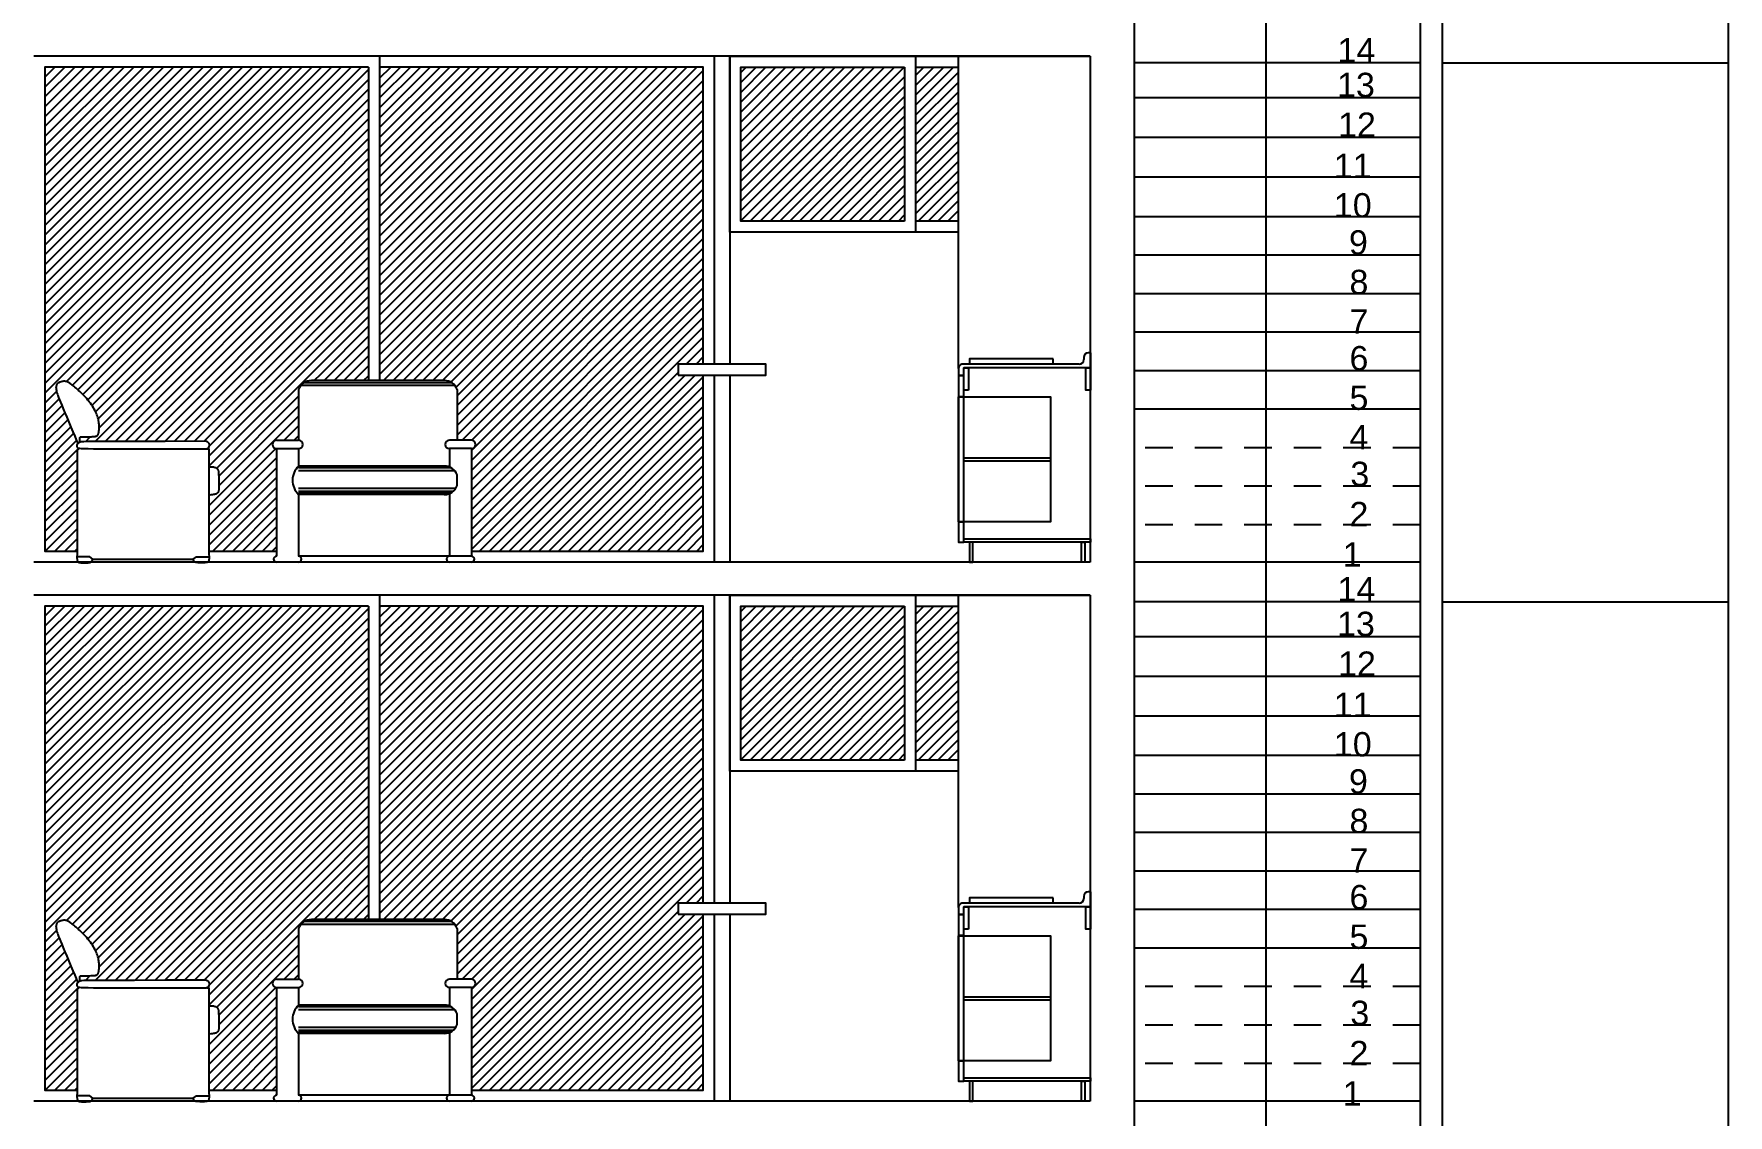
# Model space of a CAD drawing. Header units: millimetres. Extents: x 1217 to 2428, y 234 to 644.
# Drawn here: x 2238.77 to 2246.47, y 401.84 to 406.75 of the extents above; entities that cross this region are included whole.
import ezdxf

# ---------------------------------------------------------------- set-up
doc = ezdxf.new("R2010")
doc.units = ezdxf.units.MM
doc.linetypes.add('HIDDEN2', pattern=[0.1875, 0.125, -0.0625])
for name, color, linetype in [('0.1', 251, 'Continuous'), ('0.2', 2, 'Continuous'), ('0.3', 6, 'Continuous'), ('ESTRUCTURA', 3, 'Continuous'), ('MURO', 5, 'Continuous')]:
    doc.layers.add(name, color=color, linetype=linetype)
doc.styles.get("Standard").update_dxf_attribs({"font": 'arial.ttf'})
pattern_1 = [(45, (422.33998, -295.273548), (-0.0224506403, 0.0224506403), [])]
pattern_2 = [(45, (422.33998, -292.823548), (-0.0224506403, 0.0224506403), [])]

# ---------------------------------------------------------------- blocks, each defined once
blk = doc.blocks.new('sillon elv 1')
at = {"layer": '0.2'}
blk.add_line((382065.2343, 7753267.5813), (382065.6901, 7753267.5813), dxfattribs=at)
for points in [[(382065.1739, 7753268.114), (382065.1742, 7753268.1156), (382065.1744, 7753268.1172), (382065.1745, 7753268.1189), (382065.1746, 7753268.1205), (382065.1745, 7753268.1222), (382065.1745, 7753268.1238), (382065.1744, 7753268.1253), (382065.1744, 7753268.1268), (382065.1745, 7753268.1281), (382065.1745, 7753268.1294), (382065.1747, 7753268.1306), (382065.1749, 7753268.1316), (382065.1751, 7753268.1326), (382065.1753, 7753268.1335), (382065.1756, 7753268.1342), (382065.1759, 7753268.1349), (382065.1762, 7753268.1355), (382065.1765, 7753268.136), (382065.1768, 7753268.1364), (382065.1771, 7753268.1368), (382065.1775, 7753268.1371), (382065.178, 7753268.1373), (382065.1785, 7753268.1375), (382065.179, 7753268.1376), (382065.1796, 7753268.1377), (382065.1804, 7753268.1378), (382065.1814, 7753268.1379), (382065.1828, 7753268.1379), (382065.1846, 7753268.138), (382065.187, 7753268.138), (382065.19, 7753268.1381), (382065.1937, 7753268.1381), (382065.1982, 7753268.1381), (382065.2034, 7753268.1382), (382065.2089, 7753268.1383), (382065.2147, 7753268.1384), (382065.2204, 7753268.1385), (382065.2259, 7753268.1386), (382065.231, 7753268.1388), (382065.2353, 7753268.139), (382065.2389, 7753268.1392), (382065.2417, 7753268.1395), (382065.2439, 7753268.1397), (382065.2455, 7753268.14), (382065.2467, 7753268.1403), (382065.2476, 7753268.1405), (382065.2482, 7753268.1408), (382065.2488, 7753268.141), (382065.2493, 7753268.1412), (382065.2498, 7753268.1413), (382065.2504, 7753268.1415), (382065.2509, 7753268.1417), (382065.2515, 7753268.142), (382065.2522, 7753268.1423), (382065.2529, 7753268.1426), (382065.2537, 7753268.1431), (382065.2545, 7753268.1437), (382065.2554, 7753268.1444), (382065.2563, 7753268.1454), (382065.2572, 7753268.1465), (382065.2581, 7753268.148), (382065.2589, 7753268.1498), (382065.2597, 7753268.1519), (382065.2604, 7753268.1545), (382065.2611, 7753268.1574), (382065.2616, 7753268.1608), (382065.262, 7753268.1645), (382065.2624, 7753268.1685), (382065.2626, 7753268.1727), (382065.2627, 7753268.1771), (382065.2627, 7753268.1816), (382065.2627, 7753268.1863), (382065.2625, 7753268.1909), (382065.2622, 7753268.1956), (382065.2617, 7753268.2004), (382065.2611, 7753268.2053), (382065.2603, 7753268.2102), (382065.2593, 7753268.2154), (382065.258, 7753268.2207), (382065.2565, 7753268.2262), (382065.2547, 7753268.2319), (382065.2526, 7753268.2378), (382065.2501, 7753268.2439), (382065.2474, 7753268.2502), (382065.2443, 7753268.2566), (382065.2408, 7753268.2632), (382065.2369, 7753268.2699), (382065.2327, 7753268.2767), (382065.228, 7753268.2836), (382065.2229, 7753268.2906), (382065.2176, 7753268.2976), (382065.212, 7753268.3046), (382065.2061, 7753268.3115), (382065.2001, 7753268.3182), (382065.194, 7753268.3249), (382065.1878, 7753268.3313), (382065.1816, 7753268.3375), (382065.1754, 7753268.3434), (382065.1694, 7753268.349), (382065.1635, 7753268.3543), (382065.1578, 7753268.3592), (382065.1525, 7753268.3637), (382065.1475, 7753268.3679), (382065.1429, 7753268.3715), (382065.1387, 7753268.3747), (382065.135, 7753268.3775), (382065.1316, 7753268.3799), (382065.1286, 7753268.382), (382065.1259, 7753268.3837), (382065.1233, 7753268.3851), (382065.1209, 7753268.3863), (382065.1187, 7753268.3874), (382065.1165, 7753268.3882), (382065.1144, 7753268.3889), (382065.1123, 7753268.3895), (382065.1103, 7753268.3899), (382065.1083, 7753268.3902), (382065.1063, 7753268.3904), (382065.1044, 7753268.3905), (382065.1024, 7753268.3904), (382065.1005, 7753268.3903), (382065.0985, 7753268.39), (382065.0966, 7753268.3897), (382065.0947, 7753268.3894), (382065.0929, 7753268.3889), (382065.0912, 7753268.3885), (382065.0896, 7753268.388), (382065.088, 7753268.3876), (382065.0866, 7753268.3872), (382065.0853, 7753268.3867), (382065.084, 7753268.3863), (382065.0829, 7753268.3859), (382065.0818, 7753268.3854), (382065.0808, 7753268.385), (382065.0798, 7753268.3846), (382065.0789, 7753268.3841), (382065.0779, 7753268.3836), (382065.077, 7753268.3831), (382065.0761, 7753268.3825), (382065.0752, 7753268.3818), (382065.0743, 7753268.3811), (382065.0735, 7753268.3803), (382065.0726, 7753268.3794), (382065.0718, 7753268.3784), (382065.071, 7753268.3773), (382065.0702, 7753268.376), (382065.0695, 7753268.3746), (382065.0688, 7753268.3731), (382065.0682, 7753268.3715), (382065.0677, 7753268.3697), (382065.0672, 7753268.3679), (382065.0668, 7753268.3659), (382065.0666, 7753268.3638), (382065.0665, 7753268.3614), (382065.0666, 7753268.3588), (382065.0669, 7753268.3558), (382065.0675, 7753268.3524), (382065.0683, 7753268.3484), (382065.0695, 7753268.3438), (382065.0711, 7753268.3385), (382065.0731, 7753268.3324), (382065.0756, 7753268.3252), (382065.0787, 7753268.3168), (382065.0825, 7753268.3069), (382065.0871, 7753268.2952), (382065.0925, 7753268.2816), (382065.099, 7753268.2658), (382065.1066, 7753268.2475), (382065.1153, 7753268.2269), (382065.1246, 7753268.2047), (382065.1341, 7753268.1823), (382065.1433, 7753268.1607), (382065.1516, 7753268.1412), (382065.1585, 7753268.125), (382065.1635, 7753268.1132), (382065.1662, 7753268.107)], [(382065.7482, 7753268.1195), (382065.7512, 7753268.1185), (382065.7538, 7753268.1173), (382065.7559, 7753268.1159), (382065.7576, 7753268.1144), (382065.759, 7753268.1129), (382065.7601, 7753268.1112), (382065.761, 7753268.1096), (382065.7617, 7753268.1079), (382065.7622, 7753268.1063), (382065.7626, 7753268.1048), (382065.7628, 7753268.1033), (382065.7629, 7753268.1018), (382065.763, 7753268.1004), (382065.7629, 7753268.0991), (382065.7628, 7753268.0978), (382065.7626, 7753268.0966), (382065.7624, 7753268.0954), (382065.7621, 7753268.0943), (382065.7618, 7753268.0932), (382065.7614, 7753268.0922), (382065.7609, 7753268.0912), (382065.7604, 7753268.0903), (382065.7599, 7753268.0894), (382065.7593, 7753268.0885), (382065.7586, 7753268.0877), (382065.7578, 7753268.0869), (382065.757, 7753268.0861), (382065.756, 7753268.0854), (382065.7551, 7753268.0847), (382065.754, 7753268.0841), (382065.7529, 7753268.0835), (382065.7517, 7753268.083), (382065.7502, 7753268.0826), (382065.7476, 7753268.0823), (382065.7428, 7753268.082), (382065.7348, 7753268.0818), (382065.7223, 7753268.0816), (382065.7045, 7753268.0815), (382065.6801, 7753268.0814), (382065.6482, 7753268.0813), (382065.6082, 7753268.0812), (382065.5617, 7753268.0812), (382065.5109, 7753268.0812), (382065.458, 7753268.0813), (382065.4051, 7753268.0813), (382065.3544, 7753268.0815), (382065.3081, 7753268.0817), (382065.2683, 7753268.0819), (382065.2366, 7753268.0823), (382065.2126, 7753268.0827), (382065.1951, 7753268.0832), (382065.1831, 7753268.0837), (382065.1755, 7753268.0842), (382065.1711, 7753268.0848), (382065.169, 7753268.0854), (382065.168, 7753268.0859), (382065.1673, 7753268.0865), (382065.1666, 7753268.0871), (382065.166, 7753268.0877), (382065.1655, 7753268.0884), (382065.1649, 7753268.0891), (382065.1645, 7753268.0899), (382065.164, 7753268.0907), (382065.1636, 7753268.0917), (382065.1633, 7753268.0927), (382065.1629, 7753268.0939), (382065.1627, 7753268.0951), (382065.1625, 7753268.0963), (382065.1623, 7753268.0976), (382065.1623, 7753268.0988), (382065.1623, 7753268.1), (382065.1625, 7753268.1011), (382065.1628, 7753268.1021), (382065.1632, 7753268.1031), (382065.1636, 7753268.1039), (382065.1642, 7753268.1048), (382065.1648, 7753268.1056), (382065.1655, 7753268.1063), (382065.1662, 7753268.1071), (382065.1669, 7753268.1078), (382065.1676, 7753268.1086), (382065.1684, 7753268.1094), (382065.1691, 7753268.1101), (382065.1699, 7753268.1109), (382065.1707, 7753268.1116), (382065.1716, 7753268.1124), (382065.1724, 7753268.113), (382065.1733, 7753268.1137), (382065.1743, 7753268.1143), (382065.1753, 7753268.1148), (382065.1764, 7753268.1153), (382065.1774, 7753268.1157), (382065.1785, 7753268.1161), (382065.1796, 7753268.1164), (382065.1807, 7753268.1167), (382065.1818, 7753268.1169), (382065.1839, 7753268.1172), (382065.1926, 7753268.1174), (382065.2144, 7753268.1176), (382065.2558, 7753268.1178), (382065.3233, 7753268.1181), (382065.4235, 7753268.1185), (382065.563, 7753268.1189), (382065.7482, 7753268.1195)], [(382065.1727, 7753268.0846), (382065.1704, 7753268.0832), (382065.1685, 7753268.0819), (382065.1669, 7753268.0806), (382065.1657, 7753268.0794), (382065.1647, 7753268.0781), (382065.164, 7753268.0769), (382065.1634, 7753268.0758), (382065.1631, 7753268.0746), (382065.1628, 7753268.0726), (382065.1626, 7753268.0652), (382065.1625, 7753268.047), (382065.1624, 7753268.0127), (382065.1624, 7753267.9567), (382065.1624, 7753267.8738), (382065.1624, 7753267.7584), (382065.1624, 7753267.6053)], [(382065.7621, 7753268.0013), (382065.7666, 7753268.0017), (382065.7707, 7753268.0019), (382065.7743, 7753268.0019), (382065.7775, 7753268.0017), (382065.7804, 7753268.0013), (382065.783, 7753268.0009), (382065.7852, 7753268.0003), (382065.7873, 7753267.9997), (382065.7892, 7753267.9991), (382065.791, 7753267.9984), (382065.7926, 7753267.9978), (382065.7941, 7753267.9971), (382065.7954, 7753267.9963), (382065.7966, 7753267.9955), (382065.7977, 7753267.9947), (382065.7987, 7753267.9938), (382065.7996, 7753267.9929), (382065.8005, 7753267.9919), (382065.8012, 7753267.9909), (382065.8018, 7753267.9898), (382065.8024, 7753267.9888), (382065.803, 7753267.9877), (382065.8034, 7753267.9866), (382065.8039, 7753267.9855), (382065.8043, 7753267.9843), (382065.8046, 7753267.9831), (382065.8049, 7753267.9816), (382065.8052, 7753267.9797), (382065.8055, 7753267.9773), (382065.8058, 7753267.9743), (382065.806, 7753267.9705), (382065.8062, 7753267.9658), (382065.8064, 7753267.9601), (382065.8066, 7753267.9536), (382065.8068, 7753267.9466), (382065.8069, 7753267.9394), (382065.8071, 7753267.9322), (382065.8072, 7753267.9251), (382065.8072, 7753267.9186), (382065.8072, 7753267.9129), (382065.8072, 7753267.9081), (382065.8072, 7753267.9041), (382065.807, 7753267.901), (382065.8069, 7753267.8984), (382065.8067, 7753267.8964), (382065.8065, 7753267.8948), (382065.8062, 7753267.8934), (382065.8059, 7753267.8922), (382065.8056, 7753267.891), (382065.8053, 7753267.8898), (382065.8048, 7753267.8887), (382065.8044, 7753267.8876), (382065.8039, 7753267.8865), (382065.8033, 7753267.8855), (382065.8027, 7753267.8845), (382065.802, 7753267.8836), (382065.8012, 7753267.8828), (382065.8004, 7753267.882), (382065.7995, 7753267.8812), (382065.7986, 7753267.8805), (382065.7976, 7753267.8799), (382065.7966, 7753267.8793), (382065.7955, 7753267.8787), (382065.7944, 7753267.8782), (382065.7933, 7753267.8777), (382065.7918, 7753267.8772), (382065.7898, 7753267.8767), (382065.787, 7753267.8762), (382065.783, 7753267.8755), (382065.7778, 7753267.8748), (382065.7709, 7753267.874), (382065.7621, 7753267.8731)], [(382065.1619, 7753267.5923), (382065.1619, 7753267.5897), (382065.1619, 7753267.5872), (382065.162, 7753267.585), (382065.1622, 7753267.5829), (382065.1624, 7753267.581), (382065.1627, 7753267.5792), (382065.163, 7753267.5776), (382065.1633, 7753267.5762), (382065.1636, 7753267.5749), (382065.164, 7753267.5737), (382065.1644, 7753267.5727), (382065.1648, 7753267.5718), (382065.1653, 7753267.5709), (382065.1658, 7753267.5702), (382065.1665, 7753267.5695), (382065.1672, 7753267.5689), (382065.168, 7753267.5684), (382065.1689, 7753267.5679), (382065.17, 7753267.5674), (382065.1712, 7753267.5671), (382065.1727, 7753267.5667), (382065.1744, 7753267.5664), (382065.1763, 7753267.5662), (382065.1785, 7753267.566), (382065.1811, 7753267.5658), (382065.1839, 7753267.5657), (382065.1869, 7753267.5657), (382065.19, 7753267.5656), (382065.1932, 7753267.5656), (382065.1965, 7753267.5656), (382065.1997, 7753267.5657), (382065.2028, 7753267.5657), (382065.2058, 7753267.5658), (382065.2087, 7753267.5658), (382065.2114, 7753267.5659), (382065.2139, 7753267.566), (382065.2162, 7753267.5662), (382065.2184, 7753267.5664), (382065.2203, 7753267.5667), (382065.2221, 7753267.5671), (382065.2237, 7753267.5675), (382065.2251, 7753267.5682), (382065.2265, 7753267.5691), (382065.2278, 7753267.5704), (382065.2292, 7753267.5722), (382065.2307, 7753267.5745), (382065.2324, 7753267.5775), (382065.2343, 7753267.5813)], [(382065.7625, 7753267.5923), (382065.7626, 7753267.5897), (382065.7625, 7753267.5872), (382065.7624, 7753267.585), (382065.7623, 7753267.5829), (382065.762, 7753267.581), (382065.7618, 7753267.5792), (382065.7615, 7753267.5776), (382065.7612, 7753267.5762), (382065.7608, 7753267.5749), (382065.7605, 7753267.5737), (382065.7601, 7753267.5727), (382065.7597, 7753267.5718), (382065.7592, 7753267.5709), (382065.7586, 7753267.5702), (382065.758, 7753267.5695), (382065.7573, 7753267.5689), (382065.7565, 7753267.5684), (382065.7556, 7753267.5679), (382065.7545, 7753267.5674), (382065.7533, 7753267.5671), (382065.7518, 7753267.5667), (382065.7501, 7753267.5664), (382065.7482, 7753267.5662), (382065.7459, 7753267.566), (382065.7434, 7753267.5658), (382065.7406, 7753267.5657), (382065.7376, 7753267.5657), (382065.7345, 7753267.5656), (382065.7312, 7753267.5656), (382065.728, 7753267.5656), (382065.7248, 7753267.5657), (382065.7216, 7753267.5657), (382065.7186, 7753267.5658), (382065.7158, 7753267.5658), (382065.7131, 7753267.5659), (382065.7106, 7753267.566), (382065.7083, 7753267.5662), (382065.7061, 7753267.5664), (382065.7041, 7753267.5667), (382065.7024, 7753267.5671), (382065.7008, 7753267.5675), (382065.6993, 7753267.5682), (382065.698, 7753267.5691), (382065.6966, 7753267.5704), (382065.6952, 7753267.5722), (382065.6937, 7753267.5745), (382065.6921, 7753267.5775), (382065.6901, 7753267.5813)]]:
    blk.add_lwpolyline(points, dxfattribs=at)
at = {"layer": '0.2', "elevation": 0}
for points in [[(382065.7529, 7753268.0835), (382065.7621, 7753268.0835), (382065.7621, 7753267.6053)], [(382065.1624, 7753267.6053), (382065.1619, 7753267.5923)], [(382065.2343, 7753267.5813), (382065.2197, 7753267.5923), (382065.1619, 7753267.5923)], [(382065.6901, 7753267.5813), (382065.7047, 7753267.5923), (382065.7636, 7753267.5923)], [(382065.7621, 7753267.6053), (382065.7625, 7753267.5923)]]:
    blk.add_lwpolyline(points, dxfattribs=at)

msp = doc.modelspace()

# ---------------------------------------------------------------- hatches: boundary and pattern name
at = {"layer": '0.1', "ltscale": 3}
h = msp.add_hatch(dxfattribs=at)
h.set_pattern_fill('ANSI31', color=256, scale=0.01)
h.set_pattern_definition(pattern_2)
h.paths.add_polyline_path([(2240.07395, 406.60099), (2238.81771, 406.60099), (2238.81771, 404.40099), (2238.96407, 404.40099), (2238.96407, 404.54078), (2238.96405, 404.65611), (2238.96405, 404.73904), (2238.96407, 404.79499), (2238.96413, 404.82935), (2238.96425, 404.84753), (2238.9645, 404.85673), (2238.96628, 404.86061), (2238.96925, 404.86364), (2238.97388, 404.86681), (2238.97013, 404.86784), (2238.96691, 404.87069), (2238.96503, 404.87439), (2238.96389, 404.87944), (2238.9641, 404.88402), (2238.96571, 404.88699), (2238.96782, 404.88941), (2238.9652, 404.89554), (2238.96016, 404.90732), (2238.95324, 404.92355), (2238.94494, 404.94304), (2238.93579, 404.9646), (2238.92628, 404.98704), (2238.91694, 405.00919), (2238.90827, 405.02986), (2238.9007, 405.04811), (2238.89422, 405.06392), (2238.88873, 405.07754), (2238.88414, 405.08919), (2238.88034, 405.09911), (2238.87725, 405.10754), (2238.87476, 405.1147), (2238.87278, 405.12084), (2238.87121, 405.12616), (2238.86944, 405.13294), (2238.86831, 405.13977), (2238.86814, 405.14492), (2238.86863, 405.1492), (2238.86976, 405.15382), (2238.87182, 405.15836), (2238.8746, 405.16228), (2238.87798, 405.16507), (2238.88191, 405.16716), (2238.88562, 405.16863), (2238.88977, 405.16998), (2238.89482, 405.17138), (2238.90037, 405.17248), (2238.90611, 405.17291), (2238.91098, 405.17247), (2238.91503, 405.17161), (2238.91927, 405.17019), (2238.92379, 405.16814), (2238.92883, 405.16527), (2238.93331, 405.16225), (2238.93666, 405.15986), (2238.94038, 405.15708), (2238.94453, 405.15386), (2238.94913, 405.15019), (2238.95415, 405.14607), (2238.95951, 405.14153), (2238.96517, 405.13661), (2238.97106, 405.13132), (2238.97711, 405.12571), (2238.98327, 405.1198), (2238.98948, 405.11362), (2238.99567, 405.1072), (2239.00179, 405.10057), (2239.0078, 405.09379), (2239.01364, 405.0869), (2239.01926, 405.07993), (2239.02462, 405.07294), (2239.02966, 405.06596), (2239.03433, 405.05904), (2239.0386, 405.05222), (2239.04246, 405.04552), (2239.04594, 405.03894), (2239.04906, 405.03251), (2239.05182, 405.02624), (2239.05425, 405.02014), (2239.05636, 405.01423), (2239.05818, 405.00852), (2239.0597, 405.00302), (2239.06097, 404.99772), (2239.06199, 404.99258), (2239.0628, 404.98759), (2239.06342, 404.98272), (2239.06387, 404.97795), (2239.06417, 404.97325), (2239.06435, 404.9686), (2239.06442, 404.96398), (2239.06439, 404.95945), (2239.06426, 404.95504), (2239.06391, 404.94866), (2239.06305, 404.94122), (2239.06181, 404.93539), (2239.05989, 404.93024), (2239.05722, 404.92678), (2239.05413, 404.92459), (2239.05014, 404.92319), (2239.04856, 404.92255), (2239.04466, 404.9219), (2239.0406, 404.92155), (2239.03702, 404.92133), (2239.03263, 404.92113), (2239.02757, 404.92097), (2239.02208, 404.92083), (2239.01635, 404.92071), (2239.0106, 404.92062), (2239.00505, 404.92054), (2238.99991, 404.92048), (2238.99539, 404.92043), (2238.99164, 404.92039), (2238.98864, 404.92036), (2238.98627, 404.92032), (2238.98445, 404.92028), (2238.98308, 404.92023), (2238.98205, 404.92016), (2238.98128, 404.92007), (2238.98067, 404.91996), (2238.98013, 404.91981), (2238.97965, 404.91963), (2238.97921, 404.9194), (2238.97882, 404.91911), (2238.97846, 404.91876), (2238.97813, 404.91834), (2238.97783, 404.91784), (2238.97753, 404.91725), (2238.97726, 404.91658), (2238.97699, 404.9158), (2238.97675, 404.91493), (2238.97654, 404.91396), (2238.97636, 404.9129), (2238.97622, 404.91173), (2238.97613, 404.91047), (2238.97609, 404.9091), (2238.9761, 404.90764), (2238.97615, 404.90609), (2238.97631, 404.90113), (2238.97574, 404.89655), (2238.97947, 404.89826), (2238.98397, 404.89947), (2238.99429, 404.89971), (2239.01605, 404.89992), (2239.05743, 404.90016), (2239.12496, 404.90045), (2239.22518, 404.9008), (2239.36464, 404.90126), (2239.54989, 404.90182), (2239.55429, 404.90034), (2239.55852, 404.89763), (2239.56133, 404.8945), (2239.56346, 404.89049), (2239.56459, 404.88571), (2239.56466, 404.88155), (2239.56397, 404.87704), (2239.56248, 404.87303), (2239.55994, 404.8695), (2239.55539, 404.86585), (2239.56375, 404.86585), (2239.56375, 404.78365), (2239.56831, 404.78408), (2239.57425, 404.78435), (2239.58064, 404.78393), (2239.58568, 404.78299), (2239.59104, 404.78144), (2239.59589, 404.77942), (2239.5995, 404.77711), (2239.60215, 404.77437), (2239.60411, 404.77124), (2239.60597, 404.76691), (2239.60679, 404.76311), (2239.60733, 404.7584), (2239.60768, 404.7528), (2239.6079, 404.74809), (2239.6081, 404.74241), (2239.6083, 404.73596), (2239.60847, 404.72898), (2239.60862, 404.72174), (2239.60875, 404.71449), (2239.60884, 404.70749), (2239.6089, 404.70098), (2239.60892, 404.69522), (2239.60888, 404.6881), (2239.60863, 404.6805), (2239.60801, 404.67596), (2239.60676, 404.67138), (2239.60475, 404.66715), (2239.60186, 404.6639), (2239.59838, 404.66163), (2239.59467, 404.65985), (2239.59037, 404.65876), (2239.5847, 404.65788), (2239.57943, 404.65719), (2239.57253, 404.65638), (2239.56375, 404.65543), (2239.56375, 404.40099), (2239.87123, 404.40099), (2239.87123, 404.86691, -1), (2239.87123, 404.90486), (2239.97123, 404.90486), (2239.97123, 405.13579, -0.3308101), (2240.02982, 405.17581), (2240.07395, 405.17581)])
h = msp.add_hatch(dxfattribs=at)
h.set_pattern_fill('ANSI31', color=256, scale=0.01)
h.set_pattern_definition(pattern_2)
h.paths.add_polyline_path([(2240.28961, 406.60099), (2240.07395, 406.60099), (2240.07395, 405.17581), (2240.28961, 405.17581)])
h.paths.add_polyline_path([(2241.67351, 406.60099), (2240.33961, 406.60099), (2240.33961, 405.17581), (2240.6335, 405.17581, -0.3308107), (2240.69209, 405.13579), (2240.69209, 404.90486), (2240.75706, 404.90486, -1), (2240.75706, 404.86691), (2240.75706, 404.40099), (2241.67351, 404.40099)])
h.paths.add_polyline_path([(2241.81152, 406.60099), (2241.67351, 406.60099), (2241.67351, 404.40099), (2241.81152, 404.40099), (2241.81152, 405.20099), (2241.69651, 405.20099), (2241.69651, 405.25099), (2241.81152, 405.25099)])
h.paths.add_polyline_path([(2242.7263, 406.60099), (2241.98152, 406.60099), (2241.98152, 405.90099), (2242.7263, 405.90099)])
h.paths.add_polyline_path([(2242.97135, 406.60099), (2242.7763, 406.60099), (2242.7763, 405.90099), (2242.97135, 405.90099)])
h = msp.add_hatch(dxfattribs=at)
h.set_pattern_fill('ANSI31', color=256, scale=0.01)
h.set_pattern_definition(pattern_1)
h.paths.add_polyline_path([(2240.07395, 404.15099), (2238.81771, 404.15099), (2238.81771, 401.95099), (2238.96407, 401.95099), (2238.96407, 402.09078), (2238.96405, 402.20611), (2238.96405, 402.28904), (2238.96407, 402.34499), (2238.96413, 402.37935), (2238.96425, 402.39753), (2238.9645, 402.40673), (2238.96628, 402.41061), (2238.96925, 402.41364), (2238.97388, 402.41681), (2238.97013, 402.41784), (2238.96691, 402.42069), (2238.96503, 402.42439), (2238.96389, 402.42944), (2238.9641, 402.43402), (2238.96571, 402.43699), (2238.96782, 402.43941), (2238.9652, 402.44554), (2238.96016, 402.45732), (2238.95324, 402.47355), (2238.94494, 402.49304), (2238.93579, 402.5146), (2238.92628, 402.53704), (2238.91694, 402.55919), (2238.90827, 402.57986), (2238.9007, 402.59811), (2238.89422, 402.61392), (2238.88873, 402.62754), (2238.88414, 402.63919), (2238.88034, 402.64911), (2238.87725, 402.65754), (2238.87476, 402.6647), (2238.87278, 402.67084), (2238.87121, 402.67616), (2238.86944, 402.68294), (2238.86831, 402.68977), (2238.86814, 402.69492), (2238.86863, 402.6992), (2238.86976, 402.70382), (2238.87182, 402.70836), (2238.8746, 402.71228), (2238.87798, 402.71507), (2238.88191, 402.71716), (2238.88562, 402.71863), (2238.88977, 402.71998), (2238.89482, 402.72138), (2238.90037, 402.72248), (2238.90611, 402.72291), (2238.91098, 402.72247), (2238.91503, 402.72161), (2238.91927, 402.72019), (2238.92379, 402.71814), (2238.92883, 402.71527), (2238.93331, 402.71225), (2238.93666, 402.70986), (2238.94038, 402.70708), (2238.94453, 402.70386), (2238.94913, 402.70019), (2238.95415, 402.69606), (2238.95951, 402.69153), (2238.96517, 402.68661), (2238.97106, 402.68132), (2238.97711, 402.67571), (2238.98327, 402.6698), (2238.98948, 402.66362), (2238.99567, 402.6572), (2239.00179, 402.65057), (2239.0078, 402.64379), (2239.01364, 402.6369), (2239.01926, 402.62993), (2239.02462, 402.62294), (2239.02966, 402.61596), (2239.03433, 402.60904), (2239.0386, 402.60222), (2239.04246, 402.59551), (2239.04594, 402.58894), (2239.04906, 402.58251), (2239.05182, 402.57624), (2239.05425, 402.57014), (2239.05636, 402.56423), (2239.05818, 402.55852), (2239.0597, 402.55302), (2239.06097, 402.54772), (2239.06199, 402.54258), (2239.0628, 402.53759), (2239.06342, 402.53272), (2239.06387, 402.52795), (2239.06417, 402.52325), (2239.06435, 402.5186), (2239.06442, 402.51398), (2239.06439, 402.50945), (2239.06426, 402.50504), (2239.06391, 402.49866), (2239.06305, 402.49121), (2239.06181, 402.48539), (2239.05989, 402.48024), (2239.05722, 402.47678), (2239.05413, 402.47459), (2239.05014, 402.47319), (2239.04856, 402.47255), (2239.04466, 402.4719), (2239.0406, 402.47155), (2239.03702, 402.47133), (2239.03263, 402.47113), (2239.02757, 402.47097), (2239.02208, 402.47083), (2239.01635, 402.47071), (2239.0106, 402.47062), (2239.00505, 402.47054), (2238.99991, 402.47048), (2238.99539, 402.47043), (2238.99164, 402.47039), (2238.98864, 402.47035), (2238.98627, 402.47032), (2238.98445, 402.47028), (2238.98308, 402.47023), (2238.98205, 402.47016), (2238.98128, 402.47007), (2238.98067, 402.46996), (2238.98013, 402.46981), (2238.97965, 402.46963), (2238.97921, 402.4694), (2238.97882, 402.46911), (2238.97846, 402.46876), (2238.97813, 402.46834), (2238.97783, 402.46784), (2238.97753, 402.46725), (2238.97726, 402.46658), (2238.97699, 402.4658), (2238.97675, 402.46493), (2238.97654, 402.46396), (2238.97636, 402.4629), (2238.97622, 402.46173), (2238.97613, 402.46047), (2238.97609, 402.4591), (2238.9761, 402.45764), (2238.97615, 402.45609), (2238.97631, 402.45113), (2238.97574, 402.44655), (2238.97947, 402.44826), (2238.98397, 402.44947), (2238.99429, 402.44971), (2239.01605, 402.44992), (2239.05743, 402.45016), (2239.12496, 402.45045), (2239.22518, 402.4508), (2239.36464, 402.45126), (2239.54989, 402.45182), (2239.55429, 402.45034), (2239.55852, 402.44763), (2239.56133, 402.4445), (2239.56346, 402.44049), (2239.56459, 402.43571), (2239.56466, 402.43155), (2239.56397, 402.42704), (2239.56248, 402.42303), (2239.55994, 402.4195), (2239.55539, 402.41585), (2239.56375, 402.41585), (2239.56375, 402.33365), (2239.56831, 402.33408), (2239.57425, 402.33435), (2239.58064, 402.33393), (2239.58568, 402.33299), (2239.59104, 402.33144), (2239.59589, 402.32942), (2239.5995, 402.32711), (2239.60215, 402.32437), (2239.60411, 402.32124), (2239.60597, 402.31691), (2239.60679, 402.31311), (2239.60733, 402.3084), (2239.60768, 402.3028), (2239.6079, 402.29809), (2239.6081, 402.29241), (2239.6083, 402.28596), (2239.60847, 402.27898), (2239.60862, 402.27174), (2239.60875, 402.26449), (2239.60884, 402.25749), (2239.6089, 402.25098), (2239.60892, 402.24522), (2239.60888, 402.2381), (2239.60863, 402.2305), (2239.60801, 402.22596), (2239.60676, 402.22138), (2239.60475, 402.21715), (2239.60186, 402.2139), (2239.59838, 402.21163), (2239.59467, 402.20985), (2239.59037, 402.20876), (2239.5847, 402.20788), (2239.57943, 402.20719), (2239.57253, 402.20638), (2239.56375, 402.20543), (2239.56375, 401.95099), (2239.87123, 401.95099), (2239.87123, 402.41691, -1), (2239.87123, 402.45486), (2239.97123, 402.45486), (2239.97123, 402.68579, -0.3308101), (2240.02982, 402.72581), (2240.07395, 402.72581)])
h = msp.add_hatch(dxfattribs=at)
h.set_pattern_fill('ANSI31', color=256, scale=0.01)
h.set_pattern_definition(pattern_1)
h.paths.add_polyline_path([(2240.28961, 404.15099), (2240.07395, 404.15099), (2240.07395, 402.72581), (2240.28961, 402.72581)])
h.paths.add_polyline_path([(2241.67351, 404.15099), (2240.33961, 404.15099), (2240.33961, 402.72581), (2240.6335, 402.72581, -0.3308107), (2240.69209, 402.68579), (2240.69209, 402.45486), (2240.75706, 402.45486, -1), (2240.75706, 402.41691), (2240.75706, 401.95099), (2241.67351, 401.95099)])
h.paths.add_polyline_path([(2241.81152, 404.15099), (2241.67351, 404.15099), (2241.67351, 401.95099), (2241.81152, 401.95099), (2241.81152, 402.75099), (2241.69651, 402.75099), (2241.69651, 402.80099), (2241.81152, 402.80099)])
h.paths.add_polyline_path([(2242.7263, 404.15099), (2241.98152, 404.15099), (2241.98152, 403.45099), (2242.7263, 403.45099)])
h.paths.add_polyline_path([(2242.97135, 404.15099), (2242.7763, 404.15099), (2242.7763, 403.45099), (2242.97135, 403.45099)])

# ---------------------------------------------------------------- linework, layer by layer
at = {"layer": '0.1', "ltscale": 3, "elevation": 0}
for points in [[(2244.37108, 404.32099), (2244.37108, 406.80099)], [(2244.37108, 404.34099), (2244.3714, 406.68617)], [(2240.28961, 406.60099), (2238.81771, 406.60099), (2238.81771, 404.40099), (2238.96407, 404.40099)], [(2240.28961, 406.60099), (2240.28961, 405.17581)], [(2240.33961, 406.65099), (2240.33961, 405.17581)], [(2241.81152, 405.25099), (2241.81152, 406.60099), (2240.33961, 406.60099)], [(2242.97135, 405.85099), (2241.93152, 405.85099), (2241.93152, 406.65099), (2243.57108, 406.65099)], [(2242.7263, 405.90099), (2241.98152, 405.90099), (2241.98152, 406.60099), (2242.7263, 406.60099)], [(2242.7263, 406.60099), (2242.7263, 405.90099)], [(2242.7763, 406.65099), (2242.7763, 405.85099)], [(2242.7763, 406.60099), (2242.97135, 406.60099)], [(2245.17108, 406.62099), (2246.47108, 406.62099)], [(2245.17108, 406.62099), (2246.47108, 406.62099)], [(2242.97135, 405.90099), (2242.7763, 405.90099)], [(2240.75706, 404.40099), (2241.81152, 404.40099), (2241.81152, 405.20099)], [(2239.56375, 404.40099), (2239.87123, 404.40099)], [(2244.37108, 401.87099), (2244.37108, 404.35099)], [(2240.33961, 404.20099), (2240.33961, 402.72581)], [(2242.97135, 403.40099), (2241.93152, 403.40099), (2241.93152, 404.20099), (2243.57108, 404.20099)], [(2242.7763, 404.20099), (2242.7763, 403.40099)], [(2244.37108, 401.89099), (2244.3714, 404.23617)], [(2240.28961, 404.15099), (2238.81771, 404.15099), (2238.81771, 401.95099), (2238.96407, 401.95099)], [(2240.28961, 404.15099), (2240.28961, 402.72581)], [(2241.81152, 402.80099), (2241.81152, 404.15099), (2240.33961, 404.15099)], [(2242.7263, 403.45099), (2241.98152, 403.45099), (2241.98152, 404.15099), (2242.7263, 404.15099)], [(2242.7263, 404.15099), (2242.7263, 403.45099)], [(2242.7763, 404.15099), (2242.97135, 404.15099)], [(2245.17108, 404.17099), (2246.47108, 404.17099)], [(2245.17108, 404.17099), (2246.47108, 404.17099)], [(2242.97135, 403.45099), (2242.7763, 403.45099)], [(2240.75706, 401.95099), (2241.81152, 401.95099), (2241.81152, 402.75099)], [(2239.56375, 401.95099), (2239.87123, 401.95099)], [(2244.37108, 399.42099), (2244.37108, 401.90099)]]:
    msp.add_lwpolyline(points, dxfattribs=at)
at = {"layer": '0.1', "linetype": 'ByBlock', "elevation": 0}
for points in [[(2239.97123, 405.13579), (2239.97123, 404.90486)], [(2239.97123, 405.13579), (2239.97123, 404.90486)], [(2240.68179, 405.15417), (2239.98152, 405.15417)], [(2240.66791, 405.16648), (2239.99541, 405.16648)], [(2240.63821, 405.17581), (2240.02982, 405.17581)], [(2240.63821, 405.17581), (2240.02982, 405.17581)], [(2240.69209, 405.13579), (2240.69209, 404.90486)], [(2240.69209, 405.13579), (2240.69209, 404.90486)], [(2240.69209, 405.13579), (2240.69209, 404.90486)], [(2239.87123, 404.90486), (2239.97123, 404.90486)], [(2239.87123, 404.90486), (2239.97123, 404.90486)], [(2240.75706, 404.90486), (2240.65706, 404.90486)], [(2240.75706, 404.90486), (2240.65706, 404.90486)], [(2239.87123, 404.86691), (2239.87123, 404.3777)], [(2239.87123, 404.86691), (2239.97123, 404.86691)], [(2239.87123, 404.86691), (2239.87123, 404.3777)], [(2239.87123, 404.86691), (2239.97123, 404.86691)], [(2239.97123, 404.86691), (2239.97123, 404.78705)], [(2239.97123, 404.86691), (2239.97123, 404.78705)], [(2240.65706, 404.86691), (2240.65706, 404.78705)], [(2240.75706, 404.86691), (2240.65706, 404.86691)], [(2240.65706, 404.86691), (2240.65706, 404.78705)], [(2240.75706, 404.86691), (2240.65706, 404.86691)], [(2240.75706, 404.86691), (2240.75706, 404.3777)], [(2240.75706, 404.86691), (2240.75706, 404.3777)], [(2240.63821, 404.78705), (2239.97123, 404.78705)], [(2240.63821, 404.78705), (2239.97123, 404.78705)], [(2240.66627, 404.77873), (2239.97123, 404.77873)], [(2240.68129, 404.76601), (2239.97123, 404.76601)], [(2240.68129, 404.76601), (2239.97123, 404.76601)], [(2240.69209, 404.69849), (2240.69209, 404.74703)], [(2240.68547, 404.68508), (2239.97123, 404.68508)], [(2240.67293, 404.67138), (2239.97123, 404.67138)], [(2240.65706, 404.66233), (2239.97123, 404.66233)], [(2240.65706, 404.66233), (2239.97123, 404.66233)], [(2239.97123, 404.65846), (2239.97123, 404.3777)], [(2240.6335, 404.65846), (2239.97123, 404.65846)], [(2239.97123, 404.65846), (2239.97123, 404.3777)], [(2240.6335, 404.65846), (2239.97123, 404.65846)], [(2240.65706, 404.66233), (2240.65706, 404.38156)], [(2240.65706, 404.65846), (2240.65706, 404.3777)], [(2240.75706, 404.3777), (2239.97123, 404.3777)], [(2240.75706, 404.3777), (2239.97123, 404.3777)], [(2239.97123, 402.68579), (2239.97123, 402.45486)], [(2239.97123, 402.68579), (2239.97123, 402.45486)], [(2240.68179, 402.70417), (2239.98152, 402.70417)], [(2240.66791, 402.71648), (2239.99541, 402.71648)], [(2240.63821, 402.72581), (2240.02982, 402.72581)], [(2240.63821, 402.72581), (2240.02982, 402.72581)], [(2240.69209, 402.68579), (2240.69209, 402.45486)], [(2240.69209, 402.68579), (2240.69209, 402.45486)], [(2240.69209, 402.68579), (2240.69209, 402.45486)], [(2239.87123, 402.45486), (2239.97123, 402.45486)], [(2239.87123, 402.45486), (2239.97123, 402.45486)], [(2240.75706, 402.45486), (2240.65706, 402.45486)], [(2240.75706, 402.45486), (2240.65706, 402.45486)], [(2239.87123, 402.41691), (2239.87123, 401.9277)], [(2239.87123, 402.41691), (2239.97123, 402.41691)], [(2239.87123, 402.41691), (2239.87123, 401.9277)], [(2239.87123, 402.41691), (2239.97123, 402.41691)], [(2239.97123, 402.41691), (2239.97123, 402.33705)], [(2239.97123, 402.41691), (2239.97123, 402.33705)], [(2240.65706, 402.41691), (2240.65706, 402.33705)], [(2240.75706, 402.41691), (2240.65706, 402.41691)], [(2240.65706, 402.41691), (2240.65706, 402.33705)], [(2240.75706, 402.41691), (2240.65706, 402.41691)], [(2240.75706, 402.41691), (2240.75706, 401.9277)], [(2240.75706, 402.41691), (2240.75706, 401.9277)], [(2240.63821, 402.33705), (2239.97123, 402.33705)], [(2240.63821, 402.33705), (2239.97123, 402.33705)], [(2240.66627, 402.32873), (2239.97123, 402.32873)], [(2240.68129, 402.31601), (2239.97123, 402.31601)], [(2240.68129, 402.31601), (2239.97123, 402.31601)], [(2240.69209, 402.24849), (2240.69209, 402.29703)], [(2240.68547, 402.23508), (2239.97123, 402.23508)], [(2240.67293, 402.22138), (2239.97123, 402.22138)], [(2240.65706, 402.21233), (2239.97123, 402.21233)], [(2240.65706, 402.21233), (2239.97123, 402.21233)], [(2239.97123, 402.20846), (2239.97123, 401.9277)], [(2240.6335, 402.20846), (2239.97123, 402.20846)], [(2239.97123, 402.20846), (2239.97123, 401.9277)], [(2240.6335, 402.20846), (2239.97123, 402.20846)], [(2240.65706, 402.21233), (2240.65706, 401.93156)], [(2240.65706, 402.20846), (2240.65706, 401.9277)], [(2240.75706, 401.9277), (2239.97123, 401.9277)], [(2240.75706, 401.9277), (2239.97123, 401.9277)]]:
    msp.add_lwpolyline(points, dxfattribs=at)
at = {"layer": '0.1', "linetype": 'HIDDEN2', "elevation": 0}
for points in [[(2245.07108, 404.87099), (2243.77108, 404.87099)], [(2245.07108, 404.69599), (2243.77108, 404.69599)], [(2245.07108, 404.52099), (2243.77108, 404.52099)], [(2245.07108, 402.42099), (2243.77108, 402.42099)], [(2245.07108, 402.24599), (2243.77108, 402.24599)], [(2245.07108, 402.07099), (2243.77108, 402.07099)]]:
    msp.add_lwpolyline(points, dxfattribs=at)
at = {"layer": '0.1', "linetype": 'ByBlock'}
for centre, radius, start, end in [((2240.02746, 405.11637, 0), 0.05949, 87.731971, 160.95095), ((2240.02746, 405.11637, 0), 0.05949, 87.731971, 160.95095), ((2240.63585, 405.11637, 0), 0.05949, 19.04905, 92.268029), ((2240.63585, 405.11637, 0), 0.05949, 19.04905, 92.268029), ((2239.87123, 404.88589, 0), 0.01897, 90, 270), ((2239.87123, 404.88589, 0), 0.01897, 90, 270), ((2239.97123, 404.88589, 0), 0.01897, 270, 90), ((2239.97123, 404.88589, 0), 0.01897, 270, 90), ((2240.65706, 404.88589, 0), 0.01897, 90, 270), ((2240.65706, 404.88589, 0), 0.01897, 90, 270), ((2240.75706, 404.88589, 0), 0.01897, 270, 90), ((2240.75706, 404.88589, 0), 0.01897, 270, 90), ((2240.03266, 404.72276, 0), 0.08893, 133.695506, 226.304494), ((2240.03266, 404.72276, 0), 0.08893, 133.695506, 226.304494), ((2240.63585, 404.72761, 0), 0.05949, 19.04905, 92.268029), ((2240.63585, 404.72761, 0), 0.05949, 19.04905, 92.268029), ((2240.63585, 404.71791, 0), 0.05949, 267.731971, 340.95095), ((2240.63585, 404.71791, 0), 0.05949, 267.731971, 340.95095), ((2239.87123, 404.36435, 0), 0.01335, 90, 270), ((2239.87123, 404.36435, 0), 0.01335, 90, 270), ((2239.97123, 404.36435, 0), 0.01335, 270, 90), ((2239.97123, 404.36435, 0), 0.01335, 270, 90), ((2240.65706, 404.36435, 0), 0.01335, 90, 270), ((2240.65706, 404.36435, 0), 0.01335, 90, 270), ((2240.75706, 404.36435, 0), 0.01335, 270, 90), ((2240.75706, 404.36435, 0), 0.01335, 270, 90), ((2240.02746, 402.66637, 0), 0.05949, 87.731971, 160.95095), ((2240.02746, 402.66637, 0), 0.05949, 87.731971, 160.95095), ((2240.63585, 402.66637, 0), 0.05949, 19.04905, 92.268029), ((2240.63585, 402.66637, 0), 0.05949, 19.04905, 92.268029), ((2239.87123, 402.43589, 0), 0.01897, 90, 270), ((2239.87123, 402.43589, 0), 0.01897, 90, 270), ((2239.97123, 402.43589, 0), 0.01897, 270, 90), ((2239.97123, 402.43589, 0), 0.01897, 270, 90), ((2240.65706, 402.43589, 0), 0.01897, 90, 270), ((2240.65706, 402.43589, 0), 0.01897, 90, 270), ((2240.75706, 402.43589, 0), 0.01897, 270, 90), ((2240.75706, 402.43589, 0), 0.01897, 270, 90), ((2240.03266, 402.27276, 0), 0.08893, 133.695506, 226.304494), ((2240.03266, 402.27276, 0), 0.08893, 133.695506, 226.304494), ((2240.63585, 402.27761, 0), 0.05949, 19.04905, 92.268029), ((2240.63585, 402.27761, 0), 0.05949, 19.04905, 92.268029), ((2240.63585, 402.26791, 0), 0.05949, 267.731971, 340.95095), ((2240.63585, 402.26791, 0), 0.05949, 267.731971, 340.95095), ((2239.87123, 401.91435, 0), 0.01335, 90, 270), ((2239.87123, 401.91435, 0), 0.01335, 90, 270), ((2239.97123, 401.91435, 0), 0.01335, 270, 90), ((2239.97123, 401.91435, 0), 0.01335, 270, 90), ((2240.65706, 401.91435, 0), 0.01335, 90, 270), ((2240.65706, 401.91435, 0), 0.01335, 90, 270), ((2240.75706, 401.91435, 0), 0.01335, 270, 90), ((2240.75706, 401.91435, 0), 0.01335, 270, 90)]:
    msp.add_arc(centre, radius, start, end, dxfattribs=at)
at = {"layer": '0.2', "ltscale": 3, "elevation": 0}
for points in [[(2241.86152, 406.65099), (2241.86152, 405.25099)], [(2241.93152, 406.65099), (2241.93152, 405.25099)], [(2242.97135, 405.23074), (2242.97135, 406.65099)], [(2245.07108, 406.62099), (2243.77108, 406.62099)], [(2245.07108, 406.46099), (2243.77108, 406.46099)], [(2245.07108, 406.28099), (2243.77108, 406.28099)], [(2245.07108, 406.10099), (2243.77108, 406.10099)], [(2241.86152, 405.20099), (2241.86152, 404.35099)], [(2241.93152, 405.20099), (2241.93152, 404.35099)], [(2245.07108, 404.35099), (2243.77108, 404.35099)], [(2241.86152, 404.20099), (2241.86152, 402.80099)], [(2241.93152, 404.20099), (2241.93152, 402.80099)], [(2242.97135, 402.78074), (2242.97135, 404.20099)], [(2245.07108, 404.17099), (2243.77108, 404.17099)], [(2245.07108, 404.01099), (2243.77108, 404.01099)], [(2245.07108, 403.83099), (2243.77108, 403.83099)], [(2245.07108, 403.65099), (2243.77108, 403.65099)], [(2241.86152, 402.75099), (2241.86152, 401.90099)], [(2241.93152, 402.75099), (2241.93152, 401.90099)], [(2245.07108, 401.90099), (2243.77108, 401.90099)]]:
    msp.add_lwpolyline(points, dxfattribs=at)
at = {"layer": '0.2', "elevation": 0}
for points in [[(2243.40279, 405.27485), (2243.02177, 405.27485), (2243.02177, 405.2525), (2243.40279, 405.2525)], [(2242.97135, 404.53413), (2242.99667, 404.53413), (2242.99667, 405.10263), (2242.97135, 405.10263)], [(2242.97151, 405.10263), (2243.39013, 405.10263), (2243.39013, 404.53413), (2242.97151, 404.53413)], [(2243.40279, 402.82485), (2243.02177, 402.82485), (2243.02177, 402.8025), (2243.40279, 402.8025)], [(2242.97135, 402.08413), (2242.99667, 402.08413), (2242.99667, 402.65263), (2242.97135, 402.65263)], [(2242.97151, 402.65263), (2243.39013, 402.65263), (2243.39013, 402.08413), (2242.97151, 402.08413)]]:
    msp.add_lwpolyline(points, close=True, dxfattribs=at)
for points in [[(2243.39013, 404.80918), (2242.99667, 404.80918), (2242.99667, 404.82418), (2243.39013, 404.82418), (2243.39013, 404.80918)], [(2243.39013, 402.35917), (2242.99667, 402.35917), (2242.99667, 402.37418), (2243.39013, 402.37418), (2243.39013, 402.35917)]]:
    msp.add_lwpolyline(points, dxfattribs=at)
at = {"layer": '0.3'}
for p, q in [((2243.54098, 405.28137, 0), (2243.54098, 405.27125, 0)), ((2243.57135, 405.30163, 0), (2243.56123, 405.30163, 0)), ((2243.52072, 405.25099, 0), (2242.98908, 405.25099, 0)), ((2243.54098, 402.83137, 0), (2243.54098, 402.82125, 0)), ((2243.57135, 402.85163, 0), (2243.56123, 402.85163, 0)), ((2243.52072, 402.80099, 0), (2242.98908, 402.80099, 0))]:
    msp.add_line(p, q, dxfattribs=at)
at = {"layer": '0.3', "ltscale": 3, "elevation": 0}
for points in [[(2245.07108, 405.92099), (2243.77108, 405.92099)], [(2245.07108, 405.74599), (2243.77108, 405.74599)], [(2245.07108, 405.57099), (2243.77108, 405.57099)], [(2245.07108, 405.39599), (2243.77108, 405.39599)], [(2245.07108, 403.47099), (2243.77108, 403.47099)], [(2245.07108, 403.29599), (2243.77108, 403.29599)], [(2245.07108, 403.12099), (2243.77108, 403.12099)], [(2245.07108, 402.94599), (2243.77108, 402.94599)]]:
    msp.add_lwpolyline(points, dxfattribs=at)
at = {"layer": '0.3', "elevation": 0}
for points in [[(2243.57135, 405.30163), (2243.57135, 405.23327), (2242.99667, 405.23327)], [(2242.97135, 405.19939), (2242.99667, 405.19939), (2242.99667, 405.23327)], [(2243.57135, 404.44087), (2242.99667, 404.44087), (2242.99667, 404.45587), (2243.57135, 404.45587), (2243.57135, 404.44087)], [(2243.03768, 404.44087), (2243.02249, 404.44087), (2243.02249, 404.35099), (2243.03768, 404.35099), (2243.03768, 404.44087)], [(2243.53034, 404.44087), (2243.54553, 404.44087), (2243.54553, 404.35099), (2243.53034, 404.35099), (2243.53034, 404.44087)], [(2243.57135, 402.85163), (2243.57135, 402.78327), (2242.99667, 402.78327)], [(2242.97135, 402.74939), (2242.99667, 402.74939), (2242.99667, 402.78327)], [(2243.57135, 401.99087), (2242.99667, 401.99087), (2242.99667, 402.00587), (2243.57135, 402.00587), (2243.57135, 401.99087)], [(2243.03768, 401.99087), (2243.02249, 401.99087), (2243.02249, 401.90099), (2243.03768, 401.90099), (2243.03768, 401.99087)], [(2243.53034, 401.99087), (2243.54553, 401.99087), (2243.54553, 401.90099), (2243.53034, 401.90099), (2243.53034, 401.99087)]]:
    msp.add_lwpolyline(points, dxfattribs=at)
for points in [[(2241.69651, 405.20099), (2242.09651, 405.20099), (2242.09651, 405.25099), (2241.69651, 405.25099)], [(2242.99667, 405.19939), (2242.97135, 405.19939), (2242.97135, 405.10438), (2242.99667, 405.10438)], [(2243.01692, 405.13201), (2242.99667, 405.13201), (2242.99667, 405.23327), (2243.01692, 405.23327)], [(2243.57135, 405.13201), (2243.5511, 405.13201), (2243.5511, 405.23327), (2243.57135, 405.23327)], [(2242.99667, 404.53413), (2242.97135, 404.53413), (2242.97135, 404.44087), (2242.99667, 404.44087)], [(2241.69651, 402.75099), (2242.09651, 402.75099), (2242.09651, 402.80099), (2241.69651, 402.80099)], [(2242.99667, 402.74939), (2242.97135, 402.74939), (2242.97135, 402.65438), (2242.99667, 402.65438)], [(2243.01692, 402.68201), (2242.99667, 402.68201), (2242.99667, 402.78327), (2243.01692, 402.78327)], [(2243.57135, 402.68201), (2243.5511, 402.68201), (2243.5511, 402.78327), (2243.57135, 402.78327)], [(2242.99667, 402.08413), (2242.97135, 402.08413), (2242.97135, 401.99087), (2242.99667, 401.99087)]]:
    msp.add_lwpolyline(points, close=True, dxfattribs=at)
for points in [[(2242.99667, 405.25099), (2242.99161, 405.25099, 0.4142136), (2242.97135, 405.23074), (2242.97135, 405.19939)], [(2242.99667, 402.80099), (2242.99161, 402.80099, 0.4142136), (2242.97135, 402.78074), (2242.97135, 402.74939)]]:
    msp.add_lwpolyline(points, format="xyb", dxfattribs=at)
at = {"layer": '0.3'}
for centre, start, end in [((2243.56123, 405.28137, 0), 90, 180), ((2243.52072, 405.27125, 0), 270, 0), ((2243.52072, 402.82125, 0), 270, 0), ((2243.56123, 402.83137, 0), 90, 180)]:
    msp.add_arc(centre, 0.02025, start, end, dxfattribs=at)
at = {"layer": 'MURO', "ltscale": 3, "elevation": 0}
for points in [[(2246.47108, 436.20099), (2246.47108, 374.87099)], [(2243.77108, 436.05099), (2243.77108, 378.27099)], [(2245.17108, 409.07099), (2245.17108, 406.59099)], [(2245.07108, 407.49599), (2245.07108, 406.59099)], [(2245.07108, 406.80099), (2245.07108, 405.22099)], [(2245.17108, 406.80099), (2245.17108, 404.35099)], [(2243.57108, 406.65099), (2238.76771, 406.65099)], [(2243.57108, 406.65099), (2243.57108, 404.35099)], [(2245.07108, 406.62099), (2245.07108, 405.22099)], [(2245.17108, 406.62099), (2245.17108, 404.14099)], [(2245.07108, 405.22099), (2243.77108, 405.22099)], [(2245.07108, 405.22099), (2245.07108, 404.35099)], [(2245.07108, 405.04599), (2243.77108, 405.04599)], [(2245.07108, 405.04599), (2245.07108, 404.14099)], [(2243.57108, 404.35099), (2238.76771, 404.35099)], [(2245.07108, 404.35099), (2245.07108, 402.77099)], [(2245.17108, 404.35099), (2245.17108, 401.90099)], [(2243.57108, 404.20099), (2238.76771, 404.20099)], [(2243.57108, 404.20099), (2243.57108, 401.90099)], [(2245.07108, 404.17099), (2245.07108, 402.77099)], [(2245.17108, 404.17099), (2245.17108, 401.69099)], [(2245.07108, 402.77099), (2243.77108, 402.77099)], [(2245.07108, 402.77099), (2245.07108, 401.90099)], [(2245.07108, 402.59599), (2243.77108, 402.59599)], [(2245.07108, 402.59599), (2245.07108, 401.69099)], [(2243.57108, 401.90099), (2238.76771, 401.90099)], [(2245.07108, 401.90099), (2245.07108, 400.32099)], [(2245.17108, 401.90099), (2245.17108, 399.45099)]]:
    msp.add_lwpolyline(points, dxfattribs=at)

# ---------------------------------------------------------------- block references
at = {"layer": '0.2'}
for p in [(-379826.19833, -7752863.21766, 0), (-379826.19833, -7752865.66766, 0)]:
    msp.add_blockref('sillon elv 1', p, dxfattribs=at)

# ---------------------------------------------------------------- texts
at = {"layer": 'ESTRUCTURA', "color": 1, "char_height": 0.1106475, "width": 0.1026, "attachment_point": 9, "line_spacing_factor": 0.938532}
for s, insert in [('\\fArial|b0|i0|c0|p34|;14', (2244.86706, 406.62231, 0)), ('\\fArial|b0|i0|c0|p34|;13', (2244.86487, 406.46305, 0)), ('\\fArial|b0|i0|c0|p34|;12', (2244.86966, 406.28385, 0)), ('\\fArial|b0|i0|c0|p34|;11', (2244.8505, 406.0969, 0)), ('\\fArial|b0|i0|c0|p34|;10', (2244.8505, 405.9159, 0)), ('\\fArial|b0|i0|c0|p34|;9', (2244.83306, 405.74707, 0)), ('\\fArial|b0|i0|c0|p34|;8', (2244.83542, 405.5673, 0)), ('\\fArial|b0|i0|c0|p34|;7', (2244.83542, 405.38879, 0)), ('\\fArial|b0|i0|c0|p34|;6', (2244.83542, 405.22087, 0)), ('\\fArial|b0|i0|c0|p34|;5', (2244.83542, 405.04123, 0)), ('\\fArial|b0|i0|c0|p34|;4', (2244.83542, 404.86404, 0)), ('\\fArial|b0|i0|c0|p34|;3', (2244.83945, 404.69491, 0)), ('\\fArial|b0|i0|c0|p34|;2', (2244.83542, 404.51369, 0)), ('\\fArial|b0|i0|c0|p34|;1', (2244.80516, 404.33046, 0)), ('\\fArial|b0|i0|c0|p34|;14', (2244.86706, 404.17231, 0)), ('\\fArial|b0|i0|c0|p34|;13', (2244.86487, 404.01305, 0)), ('\\fArial|b0|i0|c0|p34|;12', (2244.86966, 403.83385, 0)), ('\\fArial|b0|i0|c0|p34|;11', (2244.8505, 403.6469, 0)), ('\\fArial|b0|i0|c0|p34|;10', (2244.8505, 403.4659, 0)), ('\\fArial|b0|i0|c0|p34|;9', (2244.83306, 403.29707, 0)), ('\\fArial|b0|i0|c0|p34|;8', (2244.83542, 403.1173, 0)), ('\\fArial|b0|i0|c0|p34|;7', (2244.83542, 402.93879, 0)), ('\\fArial|b0|i0|c0|p34|;6', (2244.83542, 402.77087, 0)), ('\\fArial|b0|i0|c0|p34|;5', (2244.83542, 402.59123, 0)), ('\\fArial|b0|i0|c0|p34|;4', (2244.83542, 402.41404, 0)), ('\\fArial|b0|i0|c0|p34|;3', (2244.83945, 402.24491, 0)), ('\\fArial|b0|i0|c0|p34|;2', (2244.83542, 402.06369, 0)), ('\\fArial|b0|i0|c0|p34|;1', (2244.80516, 401.88046, 0))]:
    msp.add_mtext(s, dxfattribs=dict(at, insert=insert))

doc.saveas('drawing.dxf')
